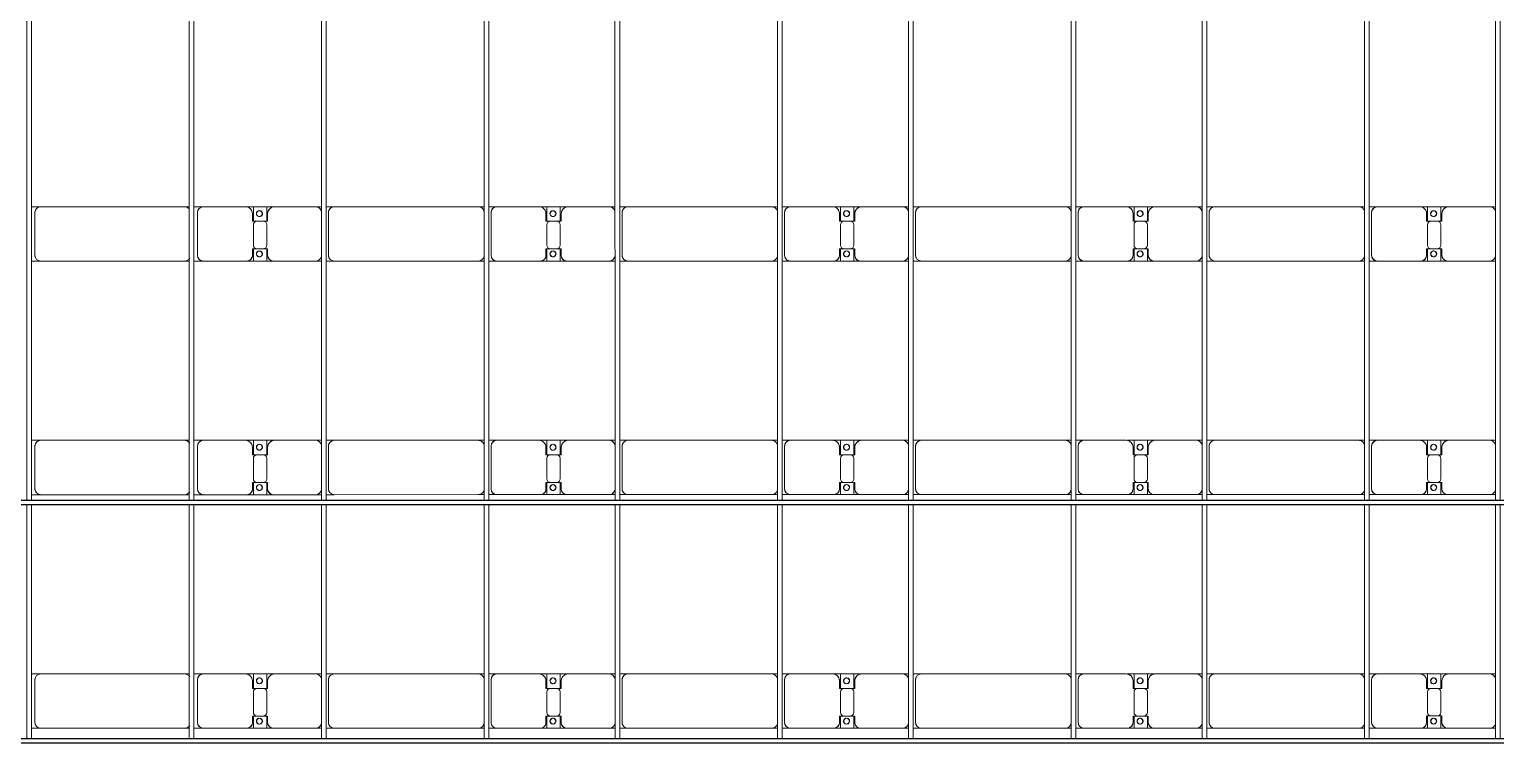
# Model space of a CAD drawing. Header units: millimetres. Extents: x -248177 to 167033, y 156986 to 268923.
# Drawn here: x -229111 to -216572, y 208419 to 214489 of the extents above; entities that cross this region are included whole.
import ezdxf

# ---------------------------------------------------------------- set-up
doc = ezdxf.new("R2010")
doc.units = ezdxf.units.MM
for name, color, linetype, lineweight in [('A-DETL-MBND', 5, 'Continuous', 9), ('A-GENM', 13, 'Continuous', 9), ('S-BEAM', 12, 'Continuous', 9)]:
    doc.layers.add(name, color=color, linetype=linetype, lineweight=lineweight)

# ---------------------------------------------------------------- blocks, each defined once
blk = doc.blocks.new('Dai phao do pin - DẢI PHAO ĐỠ PIN-V24-BỐ TRÍ KHUNG KẾT CẤU BÈ PIN 02')
at = {"layer": 'A-DETL-MBND', "color": 8}
for p, q in [((9340, 242), (9420, 242)), ((9340, 242), (9420, 242)), ((9370, 192), (9370, -173)), ((10650, 242), (9420, 242)), ((10650, 242), (10690, 242)), ((10650, 242), (10690, 242)), ((10730, 242), (10810, 242)), ((10730, 242), (10810, 242)), ((10760, 192), (10760, -173)), ((11170, 242), (10810, 242)), ((11170, 242), (11352, 242)), ((11352, 242), (11170, 242)), ((11230, 118), (11230, 182)), ((11238, 242), (11420, 242)), ((11238, 116), (11238, 242)), ((11420, 242), (11238, 242)), ((11352, 242), (11352, 116)), ((11360, 182), (11360, 118)), ((11770, 242), (11420, 242)), ((11770, 242), (11820, 242)), ((11770, 242), (11820, 242)), ((11860, 242), (11930, 242)), ((11860, 242), (11930, 242)), ((11880, 192), (11880, -173)), ((13160, 242), (11930, 242)), ((13160, 242), (13210, 242)), ((13160, 242), (13210, 242)), ((13250, 242), (13320, 242)), ((13250, 242), (13320, 242)), ((13270, 192), (13270, -173)), ((13680, 242), (13320, 242)), ((13680, 242), (13862, 242)), ((13862, 242), (13680, 242)), ((13740, 118), (13740, 182)), ((13748, 242), (13930, 242)), ((13748, 116), (13748, 242)), ((13930, 242), (13748, 242)), ((13862, 242), (13862, 116)), ((13870, 182), (13870, 118)), ((14280, 242), (13930, 242)), ((14280, 242), (14330, 242)), ((14280, 242), (14330, 242)), ((14370, 242), (14440, 242)), ((14370, 242), (14440, 242)), ((14390, 192), (14390, -173)), ((15670, 242), (14440, 242)), ((15670, 242), (15720, 242)), ((15670, 242), (15720, 242)), ((15760, 242), (15830, 242)), ((15760, 242), (15830, 242)), ((15780, 192), (15780, -173)), ((16190, 242), (15830, 242)), ((16190, 242), (16372, 242)), ((16372, 242), (16190, 242)), ((16250, 118), (16250, 182)), ((16258, 242), (16440, 242)), ((16258, 116), (16258, 242)), ((16440, 242), (16258, 242)), ((16372, 242), (16372, 116)), ((16380, 182), (16380, 118)), ((16790, 242), (16440, 242)), ((16790, 242), (16840, 242)), ((16790, 242), (16840, 242)), ((16880, 242), (16950, 242)), ((16880, 242), (16950, 242)), ((16900, 192), (16900, -173)), ((18180, 242), (16950, 242)), ((18180, 242), (18230, 242)), ((18180, 242), (18230, 242)), ((18270, 242), (18340, 242)), ((18270, 242), (18340, 242)), ((18290, 192), (18290, -173)), ((18700, 242), (18340, 242)), ((18710, 242), (18882, 242)), ((18882, 242), (18710, 242)), ((18760, 118), (18760, 182)), ((18768, 242), (18950, 242)), ((18768, 116), (18768, 242)), ((18950, 242), (18768, 242)), ((18882, 242), (18882, 116)), ((18890, 182), (18890, 118)), ((19300, 242), (18950, 242)), ((19300, 242), (19350, 242)), ((19300, 242), (19350, 242)), ((19390, 242), (19460, 242)), ((19390, 242), (19460, 242)), ((19410, 192), (19410, -173)), ((20690, 242), (19460, 242)), ((20690, 242), (20740, 242)), ((20690, 242), (20740, 242)), ((20780, 242), (20850, 242)), ((20780, 242), (20850, 242)), ((20800, 192), (20800, -173)), ((21210, 242), (20850, 242)), ((21210, 242), (21392, 242)), ((21392, 242), (21210, 242)), ((21270, 118), (21270, 182)), ((21278, 242), (21460, 242)), ((21278, 116), (21278, 242)), ((21460, 242), (21278, 242)), ((21392, 242), (21392, 116)), ((21400, 182), (21400, 118)), ((21810, 242), (21460, 242)), ((21810, 242), (21860, 242)), ((21810, 242), (21860, 242)), ((11322, 118), (11230, 118)), ((11238, 88), (11238, -88)), ((11360, 118), (11268, 118)), ((11352, -88), (11352, 88)), ((13832, 118), (13740, 118)), ((13748, 88), (13748, -88)), ((13870, 118), (13778, 118)), ((13862, -88), (13862, 88)), ((16342, 118), (16250, 118)), ((16258, 88), (16258, -88)), ((16380, 118), (16288, 118)), ((16372, -88), (16372, 88)), ((18852, 118), (18760, 118)), ((18768, 88), (18768, -88)), ((18890, 118), (18798, 118)), ((18882, -88), (18882, 88)), ((21362, 118), (21270, 118)), ((21278, 88), (21278, -88)), ((21400, 118), (21308, 118)), ((21392, -88), (21392, 88)), ((11230, -173), (11230, -118)), ((11230, -118), (11322, -118)), ((11238, -223), (11238, -116)), ((11268, -118), (11360, -118)), ((11352, -116), (11352, -223)), ((11360, -118), (11360, -173)), ((13740, -173), (13740, -118)), ((13740, -118), (13832, -118)), ((13748, -223), (13748, -116)), ((13778, -118), (13870, -118)), ((13862, -116), (13862, -223)), ((13870, -118), (13870, -173)), ((16250, -173), (16250, -118)), ((16250, -118), (16342, -118)), ((16258, -223), (16258, -116)), ((16288, -118), (16380, -118)), ((16372, -116), (16372, -223)), ((16380, -118), (16380, -173)), ((18760, -173), (18760, -118)), ((18760, -118), (18852, -118)), ((18768, -223), (18768, -116)), ((18798, -118), (18890, -118)), ((18882, -116), (18882, -223)), ((18890, -118), (18890, -173)), ((21270, -173), (21270, -118)), ((21270, -118), (21362, -118)), ((21278, -223), (21278, -116)), ((21308, -118), (21400, -118)), ((21392, -116), (21392, -223)), ((21400, -118), (21400, -173)), ((9420, -223), (9340, -223)), ((9420, -223), (9340, -223)), ((9420, -223), (10650, -223)), ((10690, -223), (10650, -223)), ((10690, -223), (10650, -223)), ((10810, -223), (10730, -223)), ((10810, -223), (10730, -223)), ((10810, -223), (11180, -223)), ((11352, -223), (11180, -223)), ((11180, -223), (11352, -223)), ((11410, -223), (11238, -223)), ((11238, -223), (11410, -223)), ((11410, -223), (11770, -223)), ((11820, -223), (11770, -223)), ((11820, -223), (11770, -223)), ((11930, -223), (11860, -223)), ((11930, -223), (11860, -223)), ((11930, -223), (13160, -223)), ((13210, -223), (13160, -223)), ((13210, -223), (13160, -223)), ((13320, -223), (13250, -223)), ((13320, -223), (13250, -223)), ((13320, -223), (13690, -223)), ((13862, -223), (13690, -223)), ((13690, -223), (13862, -223)), ((13920, -223), (13748, -223)), ((13748, -223), (13920, -223)), ((13920, -223), (14280, -223)), ((14330, -223), (14280, -223)), ((14330, -223), (14280, -223)), ((14440, -223), (14370, -223)), ((14440, -223), (14370, -223)), ((14440, -223), (15670, -223)), ((15720, -223), (15670, -223)), ((15720, -223), (15670, -223)), ((15830, -223), (15760, -223)), ((15830, -223), (15760, -223)), ((15830, -223), (16200, -223)), ((16372, -223), (16200, -223)), ((16200, -223), (16372, -223)), ((16430, -223), (16258, -223)), ((16258, -223), (16430, -223)), ((16430, -223), (16790, -223)), ((16840, -223), (16790, -223)), ((16840, -223), (16790, -223)), ((16950, -223), (16880, -223)), ((16950, -223), (16880, -223)), ((16950, -223), (18180, -223)), ((18230, -223), (18180, -223)), ((18230, -223), (18180, -223)), ((18340, -223), (18270, -223)), ((18340, -223), (18270, -223)), ((18340, -223), (18710, -223)), ((18882, -223), (18710, -223)), ((18710, -223), (18882, -223)), ((18940, -223), (18768, -223)), ((18768, -223), (18940, -223)), ((18940, -223), (19300, -223)), ((19350, -223), (19300, -223)), ((19350, -223), (19300, -223)), ((19460, -223), (19390, -223)), ((19460, -223), (19390, -223)), ((19460, -223), (20690, -223)), ((20740, -223), (20690, -223)), ((20740, -223), (20690, -223)), ((20850, -223), (20780, -223)), ((20850, -223), (20780, -223)), ((20850, -223), (21220, -223)), ((21392, -223), (21220, -223)), ((21220, -223), (21392, -223)), ((21450, -223), (21278, -223)), ((21278, -223), (21450, -223)), ((21450, -223), (21810, -223)), ((21860, -223), (21810, -223)), ((21860, -223), (21810, -223))]:
    blk.add_line(p, q, dxfattribs=at)
for centre, radius, start, end in [((9420, 192), 50, 90, 180), ((9420, 192), 50, 150, 180), ((9420, 192), 50, 105, 135), ((10650, 192), 50, 30, 90), ((10650, 192), 50, 60, 90), ((10810, 192), 50, 90, 180), ((10810, 192), 50, 105, 180), ((11170, 182), 60, 360, 90), ((11170, 182), 60, 360, 60), ((11289, 183), 25, 0, 180), ((11289, 183), 25, 0, 165), ((11289, 183), 25, 180, 0), ((11291, 183), 25, 360, 180), ((11291, 183), 25, 90, 180), ((11291, 183), 25, 180, 0), ((11291, 183), 25, 180, 300), ((11289, 183), 25, 210, 0), ((11291, 183), 25, 15, 75), ((11291, 183), 25, 330, 345), ((11420, 182), 60, 90, 180), ((11420, 182), 60, 120, 180), ((11770, 192), 50, 15, 90), ((11770, 192), 50, 15, 75), ((11930, 192), 50, 90, 180), ((11930, 192), 50, 150, 180), ((11930, 192), 50, 105, 135), ((13160, 192), 50, 15, 90), ((13160, 192), 50, 60, 90), ((13160, 192), 50, 15, 30), ((13320, 192), 50, 90, 180), ((13320, 192), 50, 105, 180), ((13680, 182), 60, 360, 90), ((13680, 182), 60, 360, 60), ((13799, 183), 25, 360, 180), ((13799, 183), 25, 360, 165), ((13799, 183), 25, 180, 0), ((13801, 183), 25, 0, 180), ((13801, 183), 25, 90, 180), ((13801, 183), 25, 180, 0), ((13801, 183), 25, 180, 300), ((13799, 183), 25, 210, 255), ((13799, 183), 25, 258.8353, 0), ((13801, 183), 25, 15, 75), ((13801, 183), 25, 330, 345), ((13930, 182), 60, 90, 180), ((13930, 182), 60, 120, 180), ((14280, 192), 50, 15, 90), ((14280, 192), 50, 15, 75), ((14440, 192), 50, 90, 180), ((14440, 192), 50, 150, 180), ((14440, 192), 50, 105, 135), ((15670, 192), 50, 15, 90), ((15670, 192), 50, 60, 90), ((15670, 192), 50, 15, 30), ((15830, 192), 50, 90, 180), ((15830, 192), 50, 105, 180), ((16190, 182), 60, 0, 90), ((16190, 182), 60, 0, 60), ((16309, 183), 25, 0, 180), ((16309, 183), 25, 0, 165), ((16309, 183), 25, 180, 0), ((16311, 183), 25, 360, 180), ((16311, 183), 25, 90, 180), ((16311, 183), 25, 180, 0), ((16311, 183), 25, 180, 300), ((16309, 183), 25, 210, 0), ((16311, 183), 25, 15, 75), ((16311, 183), 25, 330, 345), ((16440, 182), 60, 90, 180), ((16440, 182), 60, 120, 180), ((16790, 192), 50, 15, 90), ((16790, 192), 50, 15, 75), ((16950, 192), 50, 90, 180), ((16950, 192), 50, 150, 180), ((16950, 192), 50, 105, 135), ((18180, 192), 50, 15, 90), ((18180, 192), 50, 60, 90), ((18180, 192), 50, 15, 30), ((18340, 192), 50, 90, 180), ((18340, 192), 50, 105, 180), ((18700, 182), 60, 360, 90), ((18700, 182), 60, 360, 60), ((18819, 183), 25, 0, 180), ((18819, 183), 25, 0, 165), ((18819, 183), 25, 180, 360), ((18821, 183), 25, 0, 180), ((18821, 183), 25, 90, 180), ((18821, 183), 25, 180, 0), ((18821, 183), 25, 180, 300), ((18819, 183), 25, 210, 0), ((18821, 183), 25, 15, 75), ((18821, 183), 25, 330, 345), ((18950, 182), 60, 90, 180), ((18950, 182), 60, 120, 180), ((19300, 192), 50, 15, 90), ((19300, 192), 50, 15, 75), ((19460, 192), 50, 90, 180), ((19460, 192), 50, 150, 180), ((19460, 192), 50, 105, 135), ((20690, 192), 50, 15, 90), ((20690, 192), 50, 60, 90), ((20690, 192), 50, 15, 30), ((20850, 192), 50, 90, 180), ((20850, 192), 50, 105, 180), ((21210, 182), 60, 0, 90), ((21210, 182), 60, 0, 60), ((21329, 183), 25, 360, 180), ((21329, 183), 25, 360, 165), ((21329, 183), 25, 180, 0), ((21331, 183), 25, 0, 180), ((21331, 183), 25, 90, 180), ((21331, 183), 25, 180, 0), ((21331, 183), 25, 180, 300), ((21329, 183), 25, 210, 0), ((21331, 183), 25, 15, 75), ((21331, 183), 25, 330, 345), ((21460, 182), 60, 90, 180), ((21460, 182), 60, 120, 180), ((21810, 192), 50, 15, 90), ((21810, 192), 50, 15, 75), ((11268, 88), 30, 90, 180), ((11322, 88), 30, 0, 90), ((13778, 88), 30, 90, 180), ((13832, 88), 30, 360, 90), ((16288, 88), 30, 90, 180), ((16342, 88), 30, 360, 90), ((18798, 88), 30, 90, 180), ((18852, 88), 30, 360, 90), ((21308, 88), 30, 90, 180), ((21362, 88), 30, 0, 90), ((11268, -88), 30, 180, 270), ((11322, -88), 30, 270, 360), ((13778, -88), 30, 180, 270), ((13832, -88), 30, 270, 0), ((16288, -88), 30, 180, 270), ((16342, -88), 30, 270, 360), ((18798, -88), 30, 180, 270), ((18852, -88), 30, 270, 360), ((21308, -88), 30, 180, 270), ((21362, -88), 30, 270, 0), ((9420, -173), 50, 180, 270), ((9420, -173), 50, 180, 210), ((9420, -173), 50, 240, 270), ((10650, -173), 50, 270, 330), ((10650, -173), 50, 285, 300), ((10810, -173), 50, 180, 270), ((10810, -173), 50, 180, 255), ((11180, -173), 50, 270, 0), ((11180, -173), 50, 285, 0), ((11289, -162), 25, 0, 180), ((11289, -162), 25, 105, 165), ((11289, -162), 25, 180, 0), ((11289, -162), 25, 195, 360), ((11291, -162), 25, 360, 180), ((11291, -162), 25, 105, 180), ((11291, -162), 25, 180, 360), ((11291, -162), 25, 180, 270), ((11289, -162), 25, 360, 75), ((11291, -162), 25, 15, 75), ((11291, -162), 25, 285, 345), ((11410, -173), 50, 180, 270), ((11410, -173), 50, 180, 255), ((11770, -173), 50, 270, 345), ((11770, -173), 50, 285, 345), ((11930, -173), 50, 180, 270), ((11930, -173), 50, 180, 210), ((11930, -173), 50, 240, 270), ((13160, -173), 50, 270, 345), ((13160, -173), 50, 330, 345), ((13320, -173), 50, 180, 270), ((13320, -173), 50, 180, 255), ((13690, -173), 50, 270, 0), ((13690, -173), 50, 285, 360), ((13799, -162), 25, 360, 180), ((13799, -162), 25, 105, 165), ((13799, -162), 25, 180, 360), ((13799, -162), 25, 195, 360), ((13801, -162), 25, 360, 180), ((13801, -162), 25, 105, 180), ((13801, -162), 25, 180, 0), ((13801, -162), 25, 180, 270), ((13799, -162), 25, 360, 75), ((13801, -162), 25, 15, 75), ((13801, -162), 25, 285, 345), ((13920, -173), 50, 180, 270), ((13920, -173), 50, 180, 255), ((14280, -173), 50, 270, 345), ((14280, -173), 50, 285, 345), ((14440, -173), 50, 180, 270), ((14440, -173), 50, 180, 210), ((14440, -173), 50, 240, 270), ((15670, -173), 50, 270, 345), ((15670, -173), 50, 285, 300), ((15670, -173), 50, 330, 345), ((15830, -173), 50, 180, 270), ((15830, -173), 50, 180, 255), ((16200, -173), 50, 270, 360), ((16200, -173), 50, 285, 360), ((16309, -162), 25, 360, 180), ((16309, -162), 25, 105, 165), ((16309, -162), 25, 180, 0), ((16309, -162), 25, 195, 360), ((16311, -162), 25, 360, 180), ((16311, -162), 25, 105, 180), ((16311, -162), 25, 180, 0), ((16311, -162), 25, 180, 270), ((16309, -162), 25, 360, 75), ((16311, -162), 25, 15, 75), ((16311, -162), 25, 285, 345), ((16430, -173), 50, 180, 270), ((16430, -173), 50, 180, 255), ((16790, -173), 50, 270, 345), ((16790, -173), 50, 285, 345), ((16950, -173), 50, 180, 270), ((16950, -173), 50, 180, 210), ((16950, -173), 50, 240, 270), ((18180, -173), 50, 270, 345), ((18180, -173), 50, 285, 300), ((18180, -173), 50, 330, 345), ((18340, -173), 50, 180, 270), ((18340, -173), 50, 180, 255), ((18710, -173), 50, 270, 0), ((18710, -173), 50, 285, 0), ((18819, -162), 25, 360, 180), ((18819, -162), 25, 105, 165), ((18819, -162), 25, 180, 360), ((18819, -162), 25, 195, 360), ((18821, -162), 25, 0, 180), ((18821, -162), 25, 105, 180), ((18821, -162), 25, 180, 0), ((18821, -162), 25, 180, 270), ((18819, -162), 25, 360, 75), ((18821, -162), 25, 15, 75), ((18821, -162), 25, 285, 345), ((18940, -173), 50, 180, 270), ((18940, -173), 50, 180, 255), ((19300, -173), 50, 270, 345), ((19300, -173), 50, 285, 345), ((19460, -173), 50, 180, 270), ((19460, -173), 50, 180, 210), ((19460, -173), 50, 240, 270), ((20690, -173), 50, 270, 345), ((20690, -173), 50, 285, 300), ((20690, -173), 50, 330, 345), ((20850, -173), 50, 180, 270), ((20850, -173), 50, 180, 255), ((21220, -173), 50, 270, 360), ((21220, -173), 50, 285, 0), ((21329, -162), 25, 360, 180), ((21329, -162), 25, 105, 165), ((21329, -162), 25, 180, 0), ((21329, -162), 25, 195, 0), ((21331, -162), 25, 360, 180), ((21331, -162), 25, 105, 180), ((21331, -162), 25, 180, 0), ((21331, -162), 25, 180, 270), ((21329, -162), 25, 0, 75), ((21331, -162), 25, 15, 75), ((21331, -162), 25, 285, 345), ((21450, -173), 50, 180, 270), ((21450, -173), 50, 180, 255), ((21810, -173), 50, 270, 345), ((21810, -173), 50, 285, 345)]:
    blk.add_arc(centre, radius, start, end, dxfattribs=at)
blk = doc.blocks.new('Dai phao do pin - DẢI PHAO ĐỠ PIN-V25-BỐ TRÍ KHUNG KẾT CẤU BÈ PIN 02')
at = {"layer": 'A-DETL-MBND', "color": 8}
for p, q in [((9340, 242), (9420, 242)), ((9340, 242), (9420, 242)), ((9370, 192), (9370, -173)), ((10650, 242), (9420, 242)), ((10650, 242), (10690, 242)), ((10650, 242), (10690, 242)), ((10730, 242), (10810, 242)), ((10730, 242), (10810, 242)), ((10760, 192), (10760, -173)), ((11170, 242), (10810, 242)), ((11170, 242), (11352, 242)), ((11352, 242), (11170, 242)), ((11230, 118), (11230, 182)), ((11238, 242), (11420, 242)), ((11238, 116), (11238, 242)), ((11420, 242), (11238, 242)), ((11352, 242), (11352, 116)), ((11360, 182), (11360, 118)), ((11770, 242), (11420, 242)), ((11770, 242), (11820, 242)), ((11770, 242), (11820, 242)), ((11860, 242), (11930, 242)), ((11860, 242), (11930, 242)), ((11880, 192), (11880, -173)), ((13160, 242), (11930, 242)), ((13160, 242), (13210, 242)), ((13160, 242), (13210, 242)), ((13250, 242), (13320, 242)), ((13250, 242), (13320, 242)), ((13270, 192), (13270, -173)), ((13680, 242), (13320, 242)), ((13680, 242), (13862, 242)), ((13862, 242), (13680, 242)), ((13740, 118), (13740, 182)), ((13748, 242), (13930, 242)), ((13748, 116), (13748, 242)), ((13930, 242), (13748, 242)), ((13862, 242), (13862, 116)), ((13870, 182), (13870, 118)), ((14280, 242), (13930, 242)), ((14280, 242), (14330, 242)), ((14280, 242), (14330, 242)), ((14370, 242), (14440, 242)), ((14370, 242), (14440, 242)), ((14390, 192), (14390, -173)), ((15670, 242), (14440, 242)), ((15670, 242), (15720, 242)), ((15670, 242), (15720, 242)), ((15760, 242), (15830, 242)), ((15760, 242), (15830, 242)), ((15780, 192), (15780, -173)), ((16190, 242), (15830, 242)), ((16190, 242), (16372, 242)), ((16372, 242), (16190, 242)), ((16250, 118), (16250, 182)), ((16258, 242), (16440, 242)), ((16258, 116), (16258, 242)), ((16440, 242), (16258, 242)), ((16372, 242), (16372, 116)), ((16380, 182), (16380, 118)), ((16790, 242), (16440, 242)), ((16790, 242), (16840, 242)), ((16790, 242), (16840, 242)), ((16880, 242), (16950, 242)), ((16880, 242), (16950, 242)), ((16900, 192), (16900, -173)), ((18180, 242), (16950, 242)), ((18180, 242), (18230, 242)), ((18180, 242), (18230, 242)), ((18270, 242), (18340, 242)), ((18270, 242), (18340, 242)), ((18290, 192), (18290, -173)), ((18700, 242), (18340, 242)), ((18710, 242), (18882, 242)), ((18882, 242), (18710, 242)), ((18760, 118), (18760, 182)), ((18768, 242), (18950, 242)), ((18768, 116), (18768, 242)), ((18950, 242), (18768, 242)), ((18882, 242), (18882, 116)), ((18890, 182), (18890, 118)), ((19300, 242), (18950, 242)), ((19300, 242), (19350, 242)), ((19300, 242), (19350, 242)), ((19390, 242), (19460, 242)), ((19390, 242), (19460, 242)), ((19410, 192), (19410, -173)), ((20690, 242), (19460, 242)), ((20690, 242), (20740, 242)), ((20690, 242), (20740, 242)), ((20780, 242), (20850, 242)), ((20780, 242), (20850, 242)), ((20800, 192), (20800, -173)), ((21210, 242), (20850, 242)), ((21210, 242), (21392, 242)), ((21392, 242), (21210, 242)), ((21270, 118), (21270, 182)), ((21278, 242), (21460, 242)), ((21278, 116), (21278, 242)), ((21460, 242), (21278, 242)), ((21392, 242), (21392, 116)), ((21400, 182), (21400, 118)), ((21810, 242), (21460, 242)), ((21810, 242), (21860, 242)), ((21810, 242), (21860, 242)), ((11322, 118), (11230, 118)), ((11238, 88), (11238, -88)), ((11360, 118), (11268, 118)), ((11352, -88), (11352, 88)), ((13832, 118), (13740, 118)), ((13748, 88), (13748, -88)), ((13870, 118), (13778, 118)), ((13862, -88), (13862, 88)), ((16342, 118), (16250, 118)), ((16258, 88), (16258, -88)), ((16380, 118), (16288, 118)), ((16372, -88), (16372, 88)), ((18852, 118), (18760, 118)), ((18768, 88), (18768, -88)), ((18890, 118), (18798, 118)), ((18882, -88), (18882, 88)), ((21362, 118), (21270, 118)), ((21278, 88), (21278, -88)), ((21400, 118), (21308, 118)), ((21392, -88), (21392, 88)), ((11230, -173), (11230, -118)), ((11230, -118), (11322, -118)), ((11238, -223), (11238, -116)), ((11268, -118), (11360, -118)), ((11352, -116), (11352, -223)), ((11360, -118), (11360, -173)), ((13740, -173), (13740, -118)), ((13740, -118), (13832, -118)), ((13748, -223), (13748, -116)), ((13778, -118), (13870, -118)), ((13862, -116), (13862, -223)), ((13870, -118), (13870, -173)), ((16250, -173), (16250, -118)), ((16250, -118), (16342, -118)), ((16258, -223), (16258, -116)), ((16288, -118), (16380, -118)), ((16372, -116), (16372, -223)), ((16380, -118), (16380, -173)), ((18760, -173), (18760, -118)), ((18760, -118), (18852, -118)), ((18768, -223), (18768, -116)), ((18798, -118), (18890, -118)), ((18882, -116), (18882, -223)), ((18890, -118), (18890, -173)), ((21270, -173), (21270, -118)), ((21270, -118), (21362, -118)), ((21278, -223), (21278, -116)), ((21308, -118), (21400, -118)), ((21392, -116), (21392, -223)), ((21400, -118), (21400, -173)), ((9420, -223), (9340, -223)), ((9420, -223), (9340, -223)), ((9420, -223), (10650, -223)), ((10690, -223), (10650, -223)), ((10690, -223), (10650, -223)), ((10810, -223), (10730, -223)), ((10810, -223), (10730, -223)), ((10810, -223), (11180, -223)), ((11352, -223), (11180, -223)), ((11180, -223), (11352, -223)), ((11410, -223), (11238, -223)), ((11238, -223), (11410, -223)), ((11410, -223), (11770, -223)), ((11820, -223), (11770, -223)), ((11820, -223), (11770, -223)), ((11930, -223), (11860, -223)), ((11930, -223), (11860, -223)), ((11930, -223), (13160, -223)), ((13210, -223), (13160, -223)), ((13210, -223), (13160, -223)), ((13320, -223), (13250, -223)), ((13320, -223), (13250, -223)), ((13320, -223), (13690, -223)), ((13862, -223), (13690, -223)), ((13690, -223), (13862, -223)), ((13920, -223), (13748, -223)), ((13748, -223), (13920, -223)), ((13920, -223), (14280, -223)), ((14330, -223), (14280, -223)), ((14330, -223), (14280, -223)), ((14440, -223), (14370, -223)), ((14440, -223), (14370, -223)), ((14440, -223), (15670, -223)), ((15720, -223), (15670, -223)), ((15720, -223), (15670, -223)), ((15830, -223), (15760, -223)), ((15830, -223), (15760, -223)), ((15830, -223), (16200, -223)), ((16372, -223), (16200, -223)), ((16200, -223), (16372, -223)), ((16430, -223), (16258, -223)), ((16258, -223), (16430, -223)), ((16430, -223), (16790, -223)), ((16840, -223), (16790, -223)), ((16840, -223), (16790, -223)), ((16950, -223), (16880, -223)), ((16950, -223), (16880, -223)), ((16950, -223), (18180, -223)), ((18230, -223), (18180, -223)), ((18230, -223), (18180, -223)), ((18340, -223), (18270, -223)), ((18340, -223), (18270, -223)), ((18340, -223), (18710, -223)), ((18882, -223), (18710, -223)), ((18710, -223), (18882, -223)), ((18940, -223), (18768, -223)), ((18768, -223), (18940, -223)), ((18940, -223), (19300, -223)), ((19350, -223), (19300, -223)), ((19350, -223), (19300, -223)), ((19460, -223), (19390, -223)), ((19460, -223), (19390, -223)), ((19460, -223), (20690, -223)), ((20740, -223), (20690, -223)), ((20740, -223), (20690, -223)), ((20850, -223), (20780, -223)), ((20850, -223), (20780, -223)), ((20850, -223), (21220, -223)), ((21392, -223), (21220, -223)), ((21220, -223), (21392, -223)), ((21450, -223), (21278, -223)), ((21278, -223), (21450, -223)), ((21450, -223), (21810, -223)), ((21860, -223), (21810, -223)), ((21860, -223), (21810, -223))]:
    blk.add_line(p, q, dxfattribs=at)
for centre, radius, start, end in [((9420, 192), 50, 90, 180), ((9420, 192), 50, 150, 180), ((9420, 192), 50, 105, 135), ((10650, 192), 50, 30, 90), ((10650, 192), 50, 60, 90), ((10810, 192), 50, 90, 180), ((10810, 192), 50, 105, 180), ((11170, 182), 60, 360, 90), ((11170, 182), 60, 360, 60), ((11289, 183), 25, 0, 180), ((11289, 183), 25, 0, 165), ((11289, 183), 25, 180, 0), ((11291, 183), 25, 360, 180), ((11291, 183), 25, 90, 180), ((11291, 183), 25, 180, 0), ((11291, 183), 25, 180, 300), ((11289, 183), 25, 210, 0), ((11291, 183), 25, 15, 75), ((11291, 183), 25, 330, 345), ((11420, 182), 60, 90, 180), ((11420, 182), 60, 120, 180), ((11770, 192), 50, 15, 90), ((11770, 192), 50, 15, 75), ((11930, 192), 50, 90, 180), ((11930, 192), 50, 150, 180), ((11930, 192), 50, 105, 135), ((13160, 192), 50, 15, 90), ((13160, 192), 50, 60, 90), ((13160, 192), 50, 15, 30), ((13320, 192), 50, 90, 180), ((13320, 192), 50, 105, 180), ((13680, 182), 60, 360, 90), ((13680, 182), 60, 360, 60), ((13799, 183), 25, 360, 180), ((13799, 183), 25, 360, 165), ((13799, 183), 25, 180, 0), ((13801, 183), 25, 0, 180), ((13801, 183), 25, 90, 180), ((13801, 183), 25, 180, 0), ((13801, 183), 25, 180, 300), ((13799, 183), 25, 210, 255), ((13799, 183), 25, 258.8966, 0), ((13801, 183), 25, 15, 75), ((13801, 183), 25, 330, 345), ((13930, 182), 60, 90, 180), ((13930, 182), 60, 120, 180), ((14280, 192), 50, 15, 90), ((14280, 192), 50, 15, 75), ((14440, 192), 50, 90, 180), ((14440, 192), 50, 150, 180), ((14440, 192), 50, 105, 135), ((15670, 192), 50, 15, 90), ((15670, 192), 50, 60, 90), ((15670, 192), 50, 15, 30), ((15830, 192), 50, 90, 180), ((15830, 192), 50, 105, 180), ((16190, 182), 60, 0, 90), ((16190, 182), 60, 0, 60), ((16309, 183), 25, 0, 180), ((16309, 183), 25, 0, 165), ((16309, 183), 25, 180, 0), ((16311, 183), 25, 360, 180), ((16311, 183), 25, 90, 180), ((16311, 183), 25, 180, 0), ((16311, 183), 25, 180, 300), ((16309, 183), 25, 210, 0), ((16311, 183), 25, 15, 75), ((16311, 183), 25, 330, 345), ((16440, 182), 60, 90, 180), ((16440, 182), 60, 120, 180), ((16790, 192), 50, 15, 90), ((16790, 192), 50, 15, 75), ((16950, 192), 50, 90, 180), ((16950, 192), 50, 150, 180), ((16950, 192), 50, 105, 135), ((18180, 192), 50, 15, 90), ((18180, 192), 50, 60, 90), ((18180, 192), 50, 15, 30), ((18340, 192), 50, 90, 180), ((18340, 192), 50, 105, 180), ((18700, 182), 60, 360, 90), ((18700, 182), 60, 360, 60), ((18819, 183), 25, 0, 180), ((18819, 183), 25, 0, 165), ((18819, 183), 25, 180, 360), ((18821, 183), 25, 0, 180), ((18821, 183), 25, 90, 180), ((18821, 183), 25, 180, 0), ((18821, 183), 25, 180, 300), ((18819, 183), 25, 210, 0), ((18821, 183), 25, 15, 75), ((18821, 183), 25, 330, 345), ((18950, 182), 60, 90, 180), ((18950, 182), 60, 120, 180), ((19300, 192), 50, 15, 90), ((19300, 192), 50, 15, 75), ((19460, 192), 50, 90, 180), ((19460, 192), 50, 150, 180), ((19460, 192), 50, 105, 135), ((20690, 192), 50, 15, 90), ((20690, 192), 50, 60, 90), ((20690, 192), 50, 15, 30), ((20850, 192), 50, 90, 180), ((20850, 192), 50, 105, 180), ((21210, 182), 60, 0, 90), ((21210, 182), 60, 0, 60), ((21329, 183), 25, 360, 180), ((21329, 183), 25, 360, 165), ((21329, 183), 25, 180, 0), ((21331, 183), 25, 0, 180), ((21331, 183), 25, 90, 180), ((21331, 183), 25, 180, 0), ((21331, 183), 25, 180, 300), ((21329, 183), 25, 210, 0), ((21331, 183), 25, 15, 75), ((21331, 183), 25, 330, 345), ((21460, 182), 60, 90, 180), ((21460, 182), 60, 120, 180), ((21810, 192), 50, 15, 90), ((21810, 192), 50, 15, 75), ((11268, 88), 30, 90, 180), ((11322, 88), 30, 0, 90), ((13778, 88), 30, 90, 180), ((13832, 88), 30, 360, 90), ((16288, 88), 30, 90, 180), ((16342, 88), 30, 360, 90), ((18798, 88), 30, 90, 180), ((18852, 88), 30, 360, 90), ((21308, 88), 30, 90, 180), ((21362, 88), 30, 0, 90), ((11268, -88), 30, 180, 270), ((11322, -88), 30, 270, 360), ((13778, -88), 30, 180, 270), ((13832, -88), 30, 270, 0), ((16288, -88), 30, 180, 270), ((16342, -88), 30, 270, 360), ((18798, -88), 30, 180, 270), ((18852, -88), 30, 270, 360), ((21308, -88), 30, 180, 270), ((21362, -88), 30, 270, 0), ((9420, -173), 50, 180, 270), ((9420, -173), 50, 180, 210), ((9420, -173), 50, 240, 270), ((10650, -173), 50, 270, 330), ((10650, -173), 50, 285, 300), ((10810, -173), 50, 180, 270), ((10810, -173), 50, 180, 255), ((11180, -173), 50, 270, 0), ((11180, -173), 50, 285, 0), ((11289, -162), 25, 0, 180), ((11289, -162), 25, 105, 165), ((11289, -162), 25, 180, 0), ((11289, -162), 25, 195, 360), ((11291, -162), 25, 360, 180), ((11291, -162), 25, 105, 180), ((11291, -162), 25, 180, 360), ((11291, -162), 25, 180, 270), ((11289, -162), 25, 360, 75), ((11291, -162), 25, 15, 75), ((11291, -162), 25, 285, 345), ((11410, -173), 50, 180, 270), ((11410, -173), 50, 180, 255), ((11770, -173), 50, 270, 345), ((11770, -173), 50, 285, 345), ((11930, -173), 50, 180, 270), ((11930, -173), 50, 180, 210), ((11930, -173), 50, 240, 270), ((13160, -173), 50, 270, 345), ((13160, -173), 50, 330, 345), ((13320, -173), 50, 180, 270), ((13320, -173), 50, 180, 255), ((13690, -173), 50, 270, 0), ((13690, -173), 50, 285, 360), ((13799, -162), 25, 360, 180), ((13799, -162), 25, 105, 165), ((13799, -162), 25, 180, 360), ((13799, -162), 25, 195, 360), ((13801, -162), 25, 360, 180), ((13801, -162), 25, 105, 180), ((13801, -162), 25, 180, 0), ((13801, -162), 25, 180, 270), ((13799, -162), 25, 360, 75), ((13801, -162), 25, 15, 75), ((13801, -162), 25, 285, 345), ((13920, -173), 50, 180, 270), ((13920, -173), 50, 180, 255), ((14280, -173), 50, 270, 345), ((14280, -173), 50, 285, 345), ((14440, -173), 50, 180, 270), ((14440, -173), 50, 180, 210), ((14440, -173), 50, 240, 270), ((15670, -173), 50, 270, 345), ((15670, -173), 50, 285, 300), ((15670, -173), 50, 330, 345), ((15830, -173), 50, 180, 270), ((15830, -173), 50, 180, 255), ((16200, -173), 50, 270, 360), ((16200, -173), 50, 285, 360), ((16309, -162), 25, 360, 180), ((16309, -162), 25, 105, 165), ((16309, -162), 25, 180, 0), ((16309, -162), 25, 195, 360), ((16311, -162), 25, 360, 180), ((16311, -162), 25, 105, 180), ((16311, -162), 25, 180, 0), ((16311, -162), 25, 180, 270), ((16309, -162), 25, 360, 75), ((16311, -162), 25, 15, 75), ((16311, -162), 25, 285, 345), ((16430, -173), 50, 180, 270), ((16430, -173), 50, 180, 255), ((16790, -173), 50, 270, 345), ((16790, -173), 50, 285, 345), ((16950, -173), 50, 180, 270), ((16950, -173), 50, 180, 210), ((16950, -173), 50, 240, 270), ((18180, -173), 50, 270, 345), ((18180, -173), 50, 285, 300), ((18180, -173), 50, 330, 345), ((18340, -173), 50, 180, 270), ((18340, -173), 50, 180, 255), ((18710, -173), 50, 270, 0), ((18710, -173), 50, 285, 0), ((18819, -162), 25, 360, 180), ((18819, -162), 25, 105, 165), ((18819, -162), 25, 180, 360), ((18819, -162), 25, 195, 360), ((18821, -162), 25, 0, 180), ((18821, -162), 25, 105, 180), ((18821, -162), 25, 180, 0), ((18821, -162), 25, 180, 270), ((18819, -162), 25, 360, 75), ((18821, -162), 25, 15, 75), ((18821, -162), 25, 285, 345), ((18940, -173), 50, 180, 270), ((18940, -173), 50, 180, 255), ((19300, -173), 50, 270, 345), ((19300, -173), 50, 285, 345), ((19460, -173), 50, 180, 270), ((19460, -173), 50, 180, 210), ((19460, -173), 50, 240, 270), ((20690, -173), 50, 270, 345), ((20690, -173), 50, 285, 300), ((20690, -173), 50, 330, 345), ((20850, -173), 50, 180, 270), ((20850, -173), 50, 180, 255), ((21220, -173), 50, 270, 360), ((21220, -173), 50, 285, 0), ((21329, -162), 25, 360, 180), ((21329, -162), 25, 105, 165), ((21329, -162), 25, 180, 0), ((21329, -162), 25, 195, 0), ((21331, -162), 25, 360, 180), ((21331, -162), 25, 105, 180), ((21331, -162), 25, 180, 0), ((21331, -162), 25, 180, 270), ((21329, -162), 25, 0, 75), ((21331, -162), 25, 15, 75), ((21331, -162), 25, 285, 345), ((21450, -173), 50, 180, 270), ((21450, -173), 50, 180, 255), ((21810, -173), 50, 270, 345), ((21810, -173), 50, 285, 345)]:
    blk.add_arc(centre, radius, start, end, dxfattribs=at)
blk = doc.blocks.new('Dai phao do pin - DẢI PHAO ĐỠ PIN-V26-BỐ TRÍ KHUNG KẾT CẤU BÈ PIN 02')
at = {"layer": 'A-DETL-MBND', "color": 8}
for p, q in [((9340, 242), (9420, 242)), ((9340, 242), (9420, 242)), ((9370, 192), (9370, -173)), ((10650, 242), (9420, 242)), ((10650, 242), (10690, 242)), ((10650, 242), (10690, 242)), ((10730, 242), (10810, 242)), ((10730, 242), (10810, 242)), ((10760, 192), (10760, -173)), ((11170, 242), (10810, 242)), ((11170, 242), (11352, 242)), ((11352, 242), (11170, 242)), ((11230, 118), (11230, 182)), ((11238, 242), (11420, 242)), ((11238, 116), (11238, 242)), ((11420, 242), (11238, 242)), ((11352, 242), (11352, 116)), ((11360, 182), (11360, 118)), ((11770, 242), (11420, 242)), ((11770, 242), (11820, 242)), ((11770, 242), (11820, 242)), ((11860, 242), (11930, 242)), ((11860, 242), (11930, 242)), ((11880, 192), (11880, -173)), ((13160, 242), (11930, 242)), ((13160, 242), (13210, 242)), ((13160, 242), (13210, 242)), ((13250, 242), (13320, 242)), ((13250, 242), (13320, 242)), ((13270, 192), (13270, -173)), ((13680, 242), (13320, 242)), ((13680, 242), (13862, 242)), ((13862, 242), (13680, 242)), ((13740, 118), (13740, 182)), ((13748, 242), (13930, 242)), ((13748, 116), (13748, 242)), ((13930, 242), (13748, 242)), ((13862, 242), (13862, 116)), ((13870, 182), (13870, 118)), ((14280, 242), (13930, 242)), ((14280, 242), (14330, 242)), ((14280, 242), (14330, 242)), ((14370, 242), (14440, 242)), ((14370, 242), (14440, 242)), ((14390, 192), (14390, -173)), ((15670, 242), (14440, 242)), ((15670, 242), (15720, 242)), ((15670, 242), (15720, 242)), ((15760, 242), (15830, 242)), ((15760, 242), (15830, 242)), ((15780, 192), (15780, -173)), ((16190, 242), (15830, 242)), ((16190, 242), (16372, 242)), ((16372, 242), (16190, 242)), ((16250, 118), (16250, 182)), ((16258, 242), (16440, 242)), ((16258, 116), (16258, 242)), ((16440, 242), (16258, 242)), ((16372, 242), (16372, 116)), ((16380, 182), (16380, 118)), ((16790, 242), (16440, 242)), ((16790, 242), (16840, 242)), ((16790, 242), (16840, 242)), ((16880, 242), (16950, 242)), ((16880, 242), (16950, 242)), ((16900, 192), (16900, -173)), ((18180, 242), (16950, 242)), ((18180, 242), (18230, 242)), ((18180, 242), (18230, 242)), ((18270, 242), (18340, 242)), ((18270, 242), (18340, 242)), ((18290, 192), (18290, -173)), ((18700, 242), (18340, 242)), ((18700, 242), (18882, 242)), ((18882, 242), (18700, 242)), ((18760, 118), (18760, 182)), ((18768, 242), (18950, 242)), ((18768, 116), (18768, 242)), ((18950, 242), (18768, 242)), ((18882, 242), (18882, 116)), ((18890, 182), (18890, 118)), ((19300, 242), (18950, 242)), ((19300, 242), (19350, 242)), ((19300, 242), (19350, 242)), ((19390, 242), (19460, 242)), ((19390, 242), (19460, 242)), ((19410, 192), (19410, -173)), ((20690, 242), (19460, 242)), ((20690, 242), (20740, 242)), ((20690, 242), (20740, 242)), ((20780, 242), (20850, 242)), ((20780, 242), (20850, 242)), ((20800, 192), (20800, -173)), ((21210, 242), (20850, 242)), ((21210, 242), (21392, 242)), ((21392, 242), (21210, 242)), ((21270, 118), (21270, 182)), ((21278, 242), (21460, 242)), ((21278, 116), (21278, 242)), ((21460, 242), (21278, 242)), ((21392, 242), (21392, 116)), ((21400, 182), (21400, 118)), ((21810, 242), (21460, 242)), ((21810, 242), (21860, 242)), ((21810, 242), (21860, 242)), ((11322, 118), (11230, 118)), ((11238, 88), (11238, -88)), ((11360, 118), (11268, 118)), ((11352, -88), (11352, 88)), ((13832, 118), (13740, 118)), ((13748, 88), (13748, -88)), ((13870, 118), (13778, 118)), ((13862, -88), (13862, 88)), ((16342, 118), (16250, 118)), ((16258, 88), (16258, -88)), ((16380, 118), (16288, 118)), ((16372, -88), (16372, 88)), ((18852, 118), (18760, 118)), ((18768, 88), (18768, -88)), ((18890, 118), (18798, 118)), ((18882, -88), (18882, 88)), ((21362, 118), (21270, 118)), ((21278, 88), (21278, -88)), ((21400, 118), (21308, 118)), ((21392, -88), (21392, 88)), ((11230, -173), (11230, -118)), ((11230, -118), (11322, -118)), ((11238, -223), (11238, -116)), ((11268, -118), (11360, -118)), ((11352, -116), (11352, -223)), ((11360, -118), (11360, -173)), ((13740, -173), (13740, -118)), ((13740, -118), (13832, -118)), ((13748, -223), (13748, -116)), ((13778, -118), (13870, -118)), ((13862, -116), (13862, -223)), ((13870, -118), (13870, -173)), ((16250, -173), (16250, -118)), ((16250, -118), (16342, -118)), ((16258, -223), (16258, -116)), ((16288, -118), (16380, -118)), ((16372, -116), (16372, -223)), ((16380, -118), (16380, -173)), ((18760, -173), (18760, -118)), ((18760, -118), (18852, -118)), ((18768, -223), (18768, -116)), ((18798, -118), (18890, -118)), ((18882, -116), (18882, -223)), ((18890, -118), (18890, -173)), ((21270, -173), (21270, -118)), ((21270, -118), (21362, -118)), ((21278, -223), (21278, -116)), ((21308, -118), (21400, -118)), ((21392, -116), (21392, -223)), ((21400, -118), (21400, -173)), ((9420, -223), (9340, -223)), ((9420, -223), (9340, -223)), ((9420, -223), (10650, -223)), ((10690, -223), (10650, -223)), ((10690, -223), (10650, -223)), ((10810, -223), (10730, -223)), ((10810, -223), (10730, -223)), ((10810, -223), (11180, -223)), ((11352, -223), (11180, -223)), ((11180, -223), (11352, -223)), ((11410, -223), (11238, -223)), ((11238, -223), (11410, -223)), ((11410, -223), (11770, -223)), ((11820, -223), (11770, -223)), ((11820, -223), (11770, -223)), ((11930, -223), (11860, -223)), ((11930, -223), (11860, -223)), ((11930, -223), (13160, -223)), ((13210, -223), (13160, -223)), ((13210, -223), (13160, -223)), ((13320, -223), (13250, -223)), ((13320, -223), (13250, -223)), ((13320, -223), (13690, -223)), ((13862, -223), (13690, -223)), ((13690, -223), (13862, -223)), ((13920, -223), (13748, -223)), ((13748, -223), (13920, -223)), ((13920, -223), (14280, -223)), ((14330, -223), (14280, -223)), ((14330, -223), (14280, -223)), ((14440, -223), (14370, -223)), ((14440, -223), (14370, -223)), ((14440, -223), (15670, -223)), ((15720, -223), (15670, -223)), ((15720, -223), (15670, -223)), ((15830, -223), (15760, -223)), ((15830, -223), (15760, -223)), ((15830, -223), (16200, -223)), ((16372, -223), (16200, -223)), ((16200, -223), (16372, -223)), ((16430, -223), (16258, -223)), ((16258, -223), (16430, -223)), ((16430, -223), (16790, -223)), ((16840, -223), (16790, -223)), ((16840, -223), (16790, -223)), ((16950, -223), (16880, -223)), ((16950, -223), (16880, -223)), ((16950, -223), (18180, -223)), ((18230, -223), (18180, -223)), ((18230, -223), (18180, -223)), ((18340, -223), (18270, -223)), ((18340, -223), (18270, -223)), ((18340, -223), (18710, -223)), ((18882, -223), (18710, -223)), ((18710, -223), (18882, -223)), ((18940, -223), (18768, -223)), ((18768, -223), (18940, -223)), ((18940, -223), (19300, -223)), ((19350, -223), (19300, -223)), ((19350, -223), (19300, -223)), ((19460, -223), (19390, -223)), ((19460, -223), (19390, -223)), ((19460, -223), (20690, -223)), ((20740, -223), (20690, -223)), ((20740, -223), (20690, -223)), ((20850, -223), (20780, -223)), ((20850, -223), (20780, -223)), ((20850, -223), (21220, -223)), ((21392, -223), (21220, -223)), ((21220, -223), (21392, -223)), ((21450, -223), (21278, -223)), ((21278, -223), (21450, -223)), ((21450, -223), (21810, -223)), ((21860, -223), (21810, -223)), ((21860, -223), (21810, -223))]:
    blk.add_line(p, q, dxfattribs=at)
for centre, radius, start, end in [((9420, 192), 50, 90, 180), ((9420, 192), 50, 150, 180), ((9420, 192), 50, 105, 137.0102), ((10650, 192), 50, 42.9648, 90), ((10650, 192), 50, 60, 90), ((10810, 192), 50, 90, 180), ((10810, 192), 50, 105, 180), ((11170, 182), 60, 360, 90), ((11170, 182), 60, 360, 60), ((11289, 183), 25, 0, 180), ((11289, 183), 25, 0, 165), ((11289, 183), 25, 180, 0), ((11291, 183), 25, 360, 180), ((11291, 183), 25, 90, 180), ((11291, 183), 25, 180, 0), ((11291, 183), 25, 180, 300), ((11289, 183), 25, 210, 0), ((11291, 183), 25, 15, 75), ((11291, 183), 25, 330, 345), ((11420, 182), 60, 90, 180), ((11420, 182), 60, 120, 180), ((11770, 192), 50, 15, 90), ((11770, 192), 50, 15, 75), ((11930, 192), 50, 90, 180), ((11930, 192), 50, 150, 180), ((11930, 192), 50, 105, 137.0583), ((13160, 192), 50, 15, 90), ((13160, 192), 50, 60, 90), ((13160, 192), 50, 15, 30), ((13320, 192), 50, 90, 180), ((13320, 192), 50, 105, 180), ((13680, 182), 60, 360, 90), ((13680, 182), 60, 360, 60), ((13799, 183), 25, 360, 180), ((13799, 183), 25, 360, 165), ((13799, 183), 25, 180, 0), ((13801, 183), 25, 0, 180), ((13801, 183), 25, 90, 180), ((13801, 183), 25, 180, 0), ((13801, 183), 25, 180, 300), ((13799, 183), 25, 210, 255), ((13799, 183), 25, 258.958, 0), ((13801, 183), 25, 15, 75), ((13801, 183), 25, 330, 345), ((13930, 182), 60, 90, 180), ((13930, 182), 60, 120, 180), ((14280, 192), 50, 15, 90), ((14280, 192), 50, 15, 75), ((14440, 192), 50, 90, 180), ((14440, 192), 50, 150, 180), ((14440, 192), 50, 105, 137.1065), ((15670, 192), 50, 15, 90), ((15670, 192), 50, 60, 90), ((15670, 192), 50, 15, 30), ((15830, 192), 50, 90, 180), ((15830, 192), 50, 105, 180), ((16190, 182), 60, 0, 90), ((16190, 182), 60, 0, 60), ((16309, 183), 25, 0, 180), ((16309, 183), 25, 0, 165), ((16309, 183), 25, 180, 0), ((16311, 183), 25, 360, 180), ((16311, 183), 25, 90, 180), ((16311, 183), 25, 180, 0), ((16311, 183), 25, 180, 300), ((16309, 183), 25, 210, 0), ((16311, 183), 25, 15, 75), ((16311, 183), 25, 330, 345), ((16440, 182), 60, 90, 180), ((16440, 182), 60, 120, 180), ((16790, 192), 50, 15, 90), ((16790, 192), 50, 15, 75), ((16950, 192), 50, 90, 180), ((16950, 192), 50, 150, 180), ((16950, 192), 50, 105, 137.1546), ((18180, 192), 50, 15, 90), ((18180, 192), 50, 60, 90), ((18180, 192), 50, 15, 30), ((18340, 192), 50, 90, 180), ((18340, 192), 50, 105, 180), ((18700, 182), 60, 360, 90), ((18700, 182), 60, 360, 60), ((18819, 183), 25, 0, 180), ((18819, 183), 25, 0, 165), ((18819, 183), 25, 180, 360), ((18821, 183), 25, 0, 180), ((18821, 183), 25, 90, 180), ((18821, 183), 25, 180, 0), ((18821, 183), 25, 180, 300), ((18819, 183), 25, 210, 0), ((18821, 183), 25, 15, 75), ((18821, 183), 25, 330, 345), ((18950, 182), 60, 90, 180), ((18950, 182), 60, 120, 180), ((19300, 192), 50, 15, 90), ((19300, 192), 50, 15, 75), ((19460, 192), 50, 90, 180), ((19460, 192), 50, 150, 180), ((19460, 192), 50, 105, 137.2027), ((20690, 192), 50, 15, 90), ((20690, 192), 50, 60, 90), ((20690, 192), 50, 15, 30), ((20850, 192), 50, 90, 180), ((20850, 192), 50, 105, 180), ((21210, 182), 60, 0, 90), ((21210, 182), 60, 0, 60), ((21329, 183), 25, 360, 180), ((21329, 183), 25, 360, 165), ((21329, 183), 25, 180, 0), ((21331, 183), 25, 0, 180), ((21331, 183), 25, 90, 180), ((21331, 183), 25, 180, 0), ((21331, 183), 25, 180, 300), ((21329, 183), 25, 210, 0), ((21331, 183), 25, 15, 75), ((21331, 183), 25, 330, 345), ((21460, 182), 60, 90, 180), ((21460, 182), 60, 120, 180), ((21810, 192), 50, 15, 90), ((21810, 192), 50, 15, 75), ((11268, 88), 30, 90, 180), ((11322, 88), 30, 0, 90), ((13778, 88), 30, 90, 180), ((13832, 88), 30, 360, 90), ((16288, 88), 30, 90, 180), ((16342, 88), 30, 360, 90), ((18798, 88), 30, 90, 180), ((18852, 88), 30, 360, 90), ((21308, 88), 30, 90, 180), ((21362, 88), 30, 0, 90), ((11268, -88), 30, 180, 270), ((11322, -88), 30, 270, 360), ((13778, -88), 30, 180, 270), ((13832, -88), 30, 270, 0), ((16288, -88), 30, 180, 270), ((16342, -88), 30, 270, 360), ((18798, -88), 30, 180, 270), ((18852, -88), 30, 270, 360), ((21308, -88), 30, 180, 270), ((21362, -88), 30, 270, 0), ((9420, -173), 50, 180, 270), ((9420, -173), 50, 180, 210), ((9420, -173), 50, 240, 270), ((10650, -173), 50, 270, 330), ((10650, -173), 50, 285, 300), ((10810, -173), 50, 180, 270), ((10810, -173), 50, 180, 255), ((11180, -173), 50, 270, 0), ((11180, -173), 50, 285, 0), ((11289, -162), 25, 0, 180), ((11289, -162), 25, 105, 165), ((11289, -162), 25, 180, 0), ((11289, -162), 25, 195, 360), ((11291, -162), 25, 360, 180), ((11291, -162), 25, 105, 180), ((11291, -162), 25, 180, 360), ((11291, -162), 25, 180, 270), ((11289, -162), 25, 360, 75), ((11291, -162), 25, 15, 75), ((11291, -162), 25, 285, 345), ((11410, -173), 50, 180, 270), ((11410, -173), 50, 180, 255), ((11770, -173), 50, 270, 345), ((11770, -173), 50, 285, 345), ((11930, -173), 50, 180, 270), ((11930, -173), 50, 180, 210), ((11930, -173), 50, 240, 270), ((13160, -173), 50, 270, 345), ((13160, -173), 50, 330, 345), ((13320, -173), 50, 180, 270), ((13320, -173), 50, 180, 255), ((13690, -173), 50, 270, 0), ((13690, -173), 50, 285, 360), ((13799, -162), 25, 360, 180), ((13799, -162), 25, 105, 165), ((13799, -162), 25, 180, 360), ((13799, -162), 25, 195, 360), ((13801, -162), 25, 360, 180), ((13801, -162), 25, 105, 180), ((13801, -162), 25, 180, 0), ((13801, -162), 25, 180, 270), ((13799, -162), 25, 360, 75), ((13801, -162), 25, 15, 75), ((13801, -162), 25, 285, 345), ((13920, -173), 50, 180, 270), ((13920, -173), 50, 180, 255), ((14280, -173), 50, 270, 345), ((14280, -173), 50, 285, 345), ((14440, -173), 50, 180, 270), ((14440, -173), 50, 180, 210), ((14440, -173), 50, 240, 270), ((15670, -173), 50, 270, 345), ((15670, -173), 50, 285, 300), ((15670, -173), 50, 330, 345), ((15830, -173), 50, 180, 270), ((15830, -173), 50, 180, 255), ((16200, -173), 50, 270, 360), ((16200, -173), 50, 285, 360), ((16309, -162), 25, 360, 180), ((16309, -162), 25, 105, 165), ((16309, -162), 25, 180, 0), ((16309, -162), 25, 195, 360), ((16311, -162), 25, 360, 180), ((16311, -162), 25, 105, 180), ((16311, -162), 25, 180, 0), ((16311, -162), 25, 180, 270), ((16309, -162), 25, 360, 75), ((16311, -162), 25, 15, 75), ((16311, -162), 25, 285, 345), ((16430, -173), 50, 180, 270), ((16430, -173), 50, 180, 255), ((16790, -173), 50, 270, 345), ((16790, -173), 50, 285, 345), ((16950, -173), 50, 180, 270), ((16950, -173), 50, 180, 210), ((16950, -173), 50, 240, 270), ((18180, -173), 50, 270, 345), ((18180, -173), 50, 285, 300), ((18180, -173), 50, 330, 345), ((18340, -173), 50, 180, 270), ((18340, -173), 50, 180, 255), ((18710, -173), 50, 270, 0), ((18710, -173), 50, 285, 0), ((18819, -162), 25, 360, 180), ((18819, -162), 25, 105, 165), ((18819, -162), 25, 180, 360), ((18819, -162), 25, 195, 360), ((18821, -162), 25, 0, 180), ((18821, -162), 25, 105, 180), ((18821, -162), 25, 180, 0), ((18821, -162), 25, 180, 270), ((18819, -162), 25, 360, 75), ((18821, -162), 25, 15, 75), ((18821, -162), 25, 285, 345), ((18940, -173), 50, 180, 270), ((18940, -173), 50, 180, 255), ((19300, -173), 50, 270, 345), ((19300, -173), 50, 285, 345), ((19460, -173), 50, 180, 270), ((19460, -173), 50, 180, 210), ((19460, -173), 50, 240, 270), ((20690, -173), 50, 270, 345), ((20690, -173), 50, 285, 300), ((20690, -173), 50, 330, 345), ((20850, -173), 50, 180, 270), ((20850, -173), 50, 180, 255), ((21220, -173), 50, 270, 360), ((21220, -173), 50, 285, 0), ((21329, -162), 25, 360, 180), ((21329, -162), 25, 105, 165), ((21329, -162), 25, 180, 0), ((21329, -162), 25, 195, 0), ((21331, -162), 25, 360, 180), ((21331, -162), 25, 105, 180), ((21331, -162), 25, 180, 0), ((21331, -162), 25, 180, 270), ((21329, -162), 25, 0, 75), ((21331, -162), 25, 15, 75), ((21331, -162), 25, 285, 345), ((21450, -173), 50, 180, 270), ((21450, -173), 50, 180, 255), ((21810, -173), 50, 270, 345), ((21810, -173), 50, 285, 345)]:
    blk.add_arc(centre, radius, start, end, dxfattribs=at)
blk = doc.blocks.new('Dầm C52 - Dầm C52-24592-BỐ TRÍ KHUNG KẾT CẤU BÈ PIN 02')
at = {"layer": 'S-BEAM', "color": 1}
for p, q in [((-12233, 20), (-10233, 20)), ((-10193, 20), (-4233, 20)), ((-10233, -20), (-12233, -20)), ((-4233, -20), (-10193, -20))]:
    blk.add_line(p, q, dxfattribs=at)
blk = doc.blocks.new('Dầm C52 - Hộp 40x60-16517-BỐ TRÍ KHUNG KẾT CẤU BÈ PIN 02')
at = {"layer": 'S-BEAM', "color": 3, "lineweight": 25}
for p, q in [((-109999, 20), (109999, 20)), ((109999, -20), (-109999, -20))]:
    blk.add_line(p, q, dxfattribs=at)
blk = doc.blocks.new('HOBANMONG_BEPIN 2_rvt-1-BỐ TRÍ KHUNG KẾT CẤU BÈ PIN 02')
at = {"layer": 'A-GENM', "lineweight": 9, "rotation": 0.0007586094741477002}
for name, p in [('Dai phao do pin - DẢI PHAO ĐỠ PIN-V26-BỐ TRÍ KHUNG KẾT CẤU BÈ PIN 02', (-238433, 212729)), ('Dai phao do pin - DẢI PHAO ĐỠ PIN-V25-BỐ TRÍ KHUNG KẾT CẤU BÈ PIN 02', (-238433, 210730)), ('Dai phao do pin - DẢI PHAO ĐỠ PIN-V24-BỐ TRÍ KHUNG KẾT CẤU BÈ PIN 02', (-238433, 208731))]:
    blk.add_blockref(name, p, dxfattribs=at)
at = {"layer": 'S-BEAM', "lineweight": 9}
for name, p, rotation in [('Dầm C52 - Dầm C52-24592-BỐ TRÍ KHUNG KẾT CẤU BÈ PIN 02', (-229113, 220652), 90.00075860989138), ('Dầm C52 - Dầm C52-24592-BỐ TRÍ KHUNG KẾT CẤU BÈ PIN 02', (-227723, 220652), 90.00075860989138), ('Dầm C52 - Dầm C52-24592-BỐ TRÍ KHUNG KẾT CẤU BÈ PIN 02', (-226593, 220652), 90.00075860989138), ('Dầm C52 - Dầm C52-24592-BỐ TRÍ KHUNG KẾT CẤU BÈ PIN 02', (-225203, 220652), 90.00075860989138), ('Dầm C52 - Dầm C52-24592-BỐ TRÍ KHUNG KẾT CẤU BÈ PIN 02', (-224083, 220652), 90.00075860989138), ('Dầm C52 - Dầm C52-24592-BỐ TRÍ KHUNG KẾT CẤU BÈ PIN 02', (-222693, 220652), 90.00075860989138), ('Dầm C52 - Dầm C52-24592-BỐ TRÍ KHUNG KẾT CẤU BÈ PIN 02', (-221573, 220652), 90.00075860989138), ('Dầm C52 - Dầm C52-24592-BỐ TRÍ KHUNG KẾT CẤU BÈ PIN 02', (-220183, 220652), 90.00075860989138), ('Dầm C52 - Dầm C52-24592-BỐ TRÍ KHUNG KẾT CẤU BÈ PIN 02', (-219063, 220652), 90.00075860989138), ('Dầm C52 - Dầm C52-24592-BỐ TRÍ KHUNG KẾT CẤU BÈ PIN 02', (-217673, 220652), 90.00075860989138), ('Dầm C52 - Dầm C52-24592-BỐ TRÍ KHUNG KẾT CẤU BÈ PIN 02', (-216553, 220652), 90.00075860989138), ('Dầm C52 - Hộp 40x60-16517-BỐ TRÍ KHUNG KẾT CẤU BÈ PIN 02', (-131155, 210441), 0.0007586094741477002), ('Dầm C52 - Hộp 40x60-16517-BỐ TRÍ KHUNG KẾT CẤU BÈ PIN 02', (-131155, 208401), 0.0007586094741477002)]:
    blk.add_blockref(name, p, dxfattribs=dict(at, rotation=rotation))

msp = doc.modelspace()

# ---------------------------------------------------------------- block references
at = {"lineweight": 5}
msp.add_blockref('HOBANMONG_BEPIN 2_rvt-1-BỐ TRÍ KHUNG KẾT CẤU BÈ PIN 02', (0, 0), dxfattribs=at)

doc.saveas('drawing.dxf')
